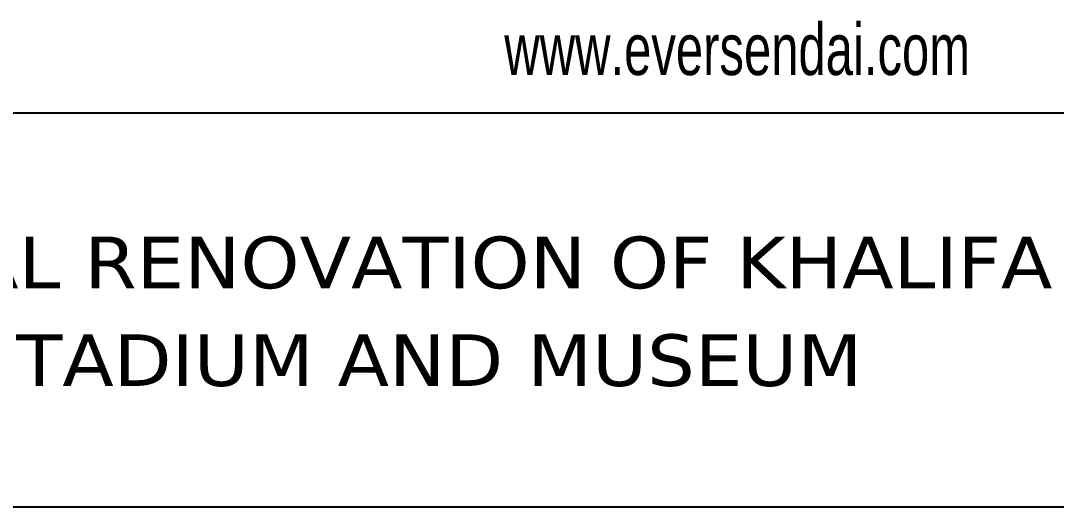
# Model space of a CAD drawing. Header units: millimetres. Extents: x 150000 to 150841, y 150000 to 150594.
# Drawn here: x 150750.86 to 150795.01, y 150053.65 to 150074.4 of the extents above; entities that cross this region are included whole.
import ezdxf

# ---------------------------------------------------------------- set-up
doc = ezdxf.new("R2010")
doc.units = ezdxf.units.MM
doc.linetypes.add('XKITLINE00', pattern=[0])
doc.styles.add('@ARIAL_UNICODE_MS', font='arial.ttf')
doc.styles.add('VERDANA', font='verdana.ttf')

msp = doc.modelspace()

# ---------------------------------------------------------------- linework, layer by layer
at = {"color": 7, "linetype": 'XKITLINE00'}
for p, q in [((150822.962, 150070.455), (150703.906, 150070.455)), ((150822.962, 150053.65), (150703.906, 150053.65))]:
    msp.add_line(p, q, dxfattribs=at)

# ---------------------------------------------------------------- texts
at = {"color": 7}
for s, style, width, p in [('www.eversendai.com', '@ARIAL_UNICODE_MS', 0.68, (150771.477, 150072.079)), ('TOTAL RENOVATION OF KHALIFA', 'VERDANA', 1.0625, (150742.131, 150062.989)), ('STADIUM AND MUSEUM', 'VERDANA', 1.0625, (150748.636, 150058.824))]:
    msp.add_text(s, height=2.2, dxfattribs=dict(at, style=style, width=width)).set_placement(p)

doc.saveas('drawing.dxf')
